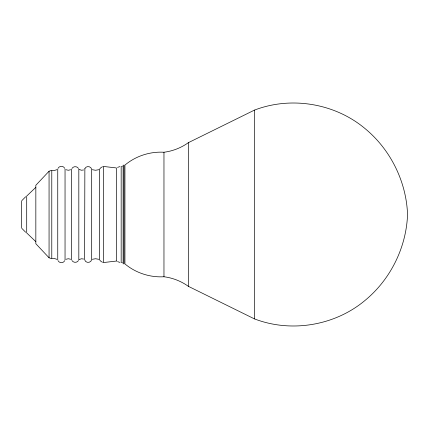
<?xml version="1.0" encoding="UTF-8"?>
<svg xmlns="http://www.w3.org/2000/svg" width="429" height="429" viewBox="0 0 429 429"><rect width="100%" height="100%" fill="white"/><g stroke="black" fill="none" stroke-linecap="round" stroke-linejoin="round"><path stroke-width="0.64" d="M58.049 168.324C59.304 165.674 63.487 165.674 64.741 168.324M64.741 260.676C63.487 263.326 59.304 263.326 58.049 260.676M99.641 169.08L100.74 167.803L102.526 166.693M21.788 200.681L25.67 196.739M72.013 168.409C73.391 166.103 77.091 166.103 78.475 168.409M78.475 260.591C77.091 262.897 73.391 262.897 72.013 260.591M49.062 171.219L35.838 185.264L35.838 243.736L49.062 257.781L51.78 258.73L51.78 170.27L49.062 171.219L49.062 257.781M35.838 187.323L26.705 196.064L26.705 232.936L35.838 241.677M188.363 142.669C181.183 147.812 172.726 151.137 163.964 152.247C149.946 151.389 135.703 156.07 124.93 165.085L124.93 263.915C135.703 272.93 149.946 277.611 163.964 276.753C172.726 277.863 181.183 281.188 188.363 286.331L254.44 318.886C291.28 333.049 335.167 325.643 365.326 300.182C390.631 279.225 406.343 247.335 407.55 214.5C406.343 181.665 390.631 149.775 365.326 128.818C335.167 103.357 291.28 95.951 254.44 110.114L188.363 142.669L188.363 286.331M79.268 259.561L81.376 258.762L83.607 259.036M56.88 169.68L54.392 170.495L52.295 170.399M70.656 169.734L68.35 170.27L66.045 169.734M66.045 259.266L68.35 258.73L70.656 259.266M117.519 167.374L119.922 166.608M122.265 166.329L121.836 166.463M98.804 169.691L95.554 170.27L92.299 169.691M92.299 259.309L95.554 258.73L98.804 259.309M83.607 169.964L81.376 170.238L79.268 169.439M52.295 258.601L54.392 258.505L56.88 259.32M119.922 262.392L117.519 261.626M121.836 262.537L122.265 262.671M102.526 262.307L100.74 261.197L99.641 259.92M25.67 232.261L21.788 228.319M254.44 110.114L254.44 318.886M163.964 152.247L163.964 276.753M123.992 165.085L123.992 263.915M123.128 165.085L123.128 263.915M121.166 166.425L121.166 262.575M99.421 169.439L99.421 259.561M78.823 169.09L78.823 259.91M71.659 169.09L71.659 259.91M65.042 169.09L65.042 259.91M57.749 169.09L57.749 259.91M21.45 201.196L21.45 227.804M84.862 168.651L84.61 259.561C85.162 263.336 91.141 263.336 91.688 259.561L91.688 169.439C91.195 166.093 86.1 165.508 84.862 168.651M116.393 261.057L103.325 262.575L103.325 166.425L116.393 167.943L116.393 261.057"/></g></svg>
